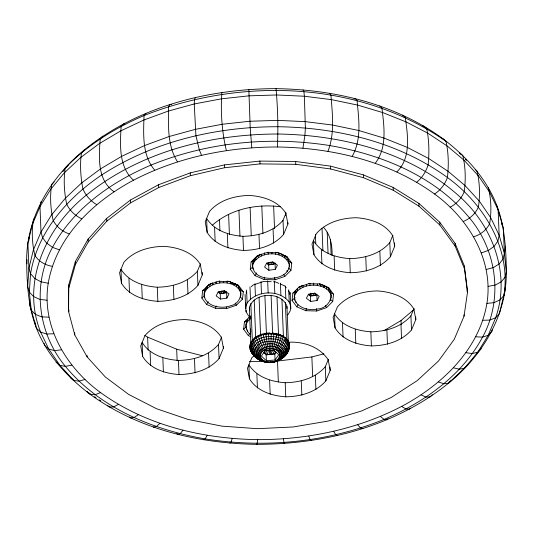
<?xml version="1.0" encoding="UTF-8"?>
<svg xmlns="http://www.w3.org/2000/svg" width="533" height="533" viewBox="0 0 533 533"><rect width="100%" height="100%" fill="white"/><g stroke="black" fill="none" stroke-linecap="round" stroke-linejoin="round"><path stroke-width="0.8" d="M273.609 350.181L275.847 352.413L274.142 353.532L269.685 354.532L269.698 349.575M261.583 358.962C255.54 358.962 250.343 353.372 249.95 347.523C249.717 337.762 261.023 333.192 269.312 332.972L271.21 334.038L270.804 348.835C257.412 347.942 256.853 363.173 270.684 361.934C282.25 362.44 282.603 348.002 270.804 348.835M68.49 308.82L68.717 285.055L75.34 261.563L88.145 239.09L106.713 218.363L130.452 200.042L158.594 184.718L190.248 172.879L224.38 164.917L259.904 161.079L295.675 161.492L330.54 166.143L363.379 174.884L393.147 187.429L418.871 203.373L439.738 222.214L455.069 243.334L464.376 266.067L467.354 289.666L467.468 292.49L464.03 316.216L454.276 339.288L438.526 360.981L417.286 380.582L391.242 397.478L361.221 411.11L328.195 421.05L293.23 426.973L257.439 428.685L221.975 426.147L187.989 419.424L156.555 408.744L128.7 394.44L105.307 376.978L87.139 356.917L74.767 334.897L68.604 311.638L68.49 308.82L69.123 311.225M68.604 311.638L68.717 285.055M278.559 351.833C282.15 348.169 286.761 343.832 285.935 338.215C276.114 328.794 249.824 333.298 250.117 349.308L254.234 353.659L260.257 356.47M260.177 355.578L254.101 352.233L249.95 347.523L250.217 344.211L250.29 345.291L251.27 341.713L255.454 348.029L261.017 352.953M277.426 146.988C332.672 147.801 389.317 161.199 434.575 194.039C468.614 218.723 493.871 260.211 486.922 303.39C479.02 349.974 441.724 385.059 401.635 406.413C357.403 429.378 307.368 439.665 257.725 439.638C202.48 438.819 145.835 425.421 100.577 392.581C66.538 367.897 41.281 326.416 48.23 283.23C56.132 236.645 93.428 201.561 133.523 180.207C177.749 157.242 227.784 146.955 277.426 146.988C278.299 127.56 277.78 107.986 276.034 88.651C208.136 88.744 137.967 106.54 84.447 149.826C50.941 177.023 26.244 217.251 26.65 261.33C26.963 283.996 28.196 306.895 36.477 328.255C47.104 355.338 67.425 377.091 90.324 394.447C138.314 429.272 198.376 443.483 256.966 444.349C324.864 444.255 395.033 426.46 448.553 383.174C482.059 355.977 506.756 315.749 506.35 271.67C506.037 249.004 504.804 226.105 496.523 204.745C485.896 177.662 465.575 155.909 442.676 138.553C394.686 103.728 334.624 89.517 276.034 88.651M277.706 359.402C287.16 358.989 293.816 344.878 285.935 338.215L283.449 337.396L283.416 336.316C277.666 335.35 271.85 332.992 265.834 334.378L265.461 333.358L263.229 334.911L261.77 334.238L258.425 336.643L260.884 343.532L264.415 350.141M248.844 89.511L250.19 127.594L251.789 147.794M28.889 240.716L29.102 237.525M505.004 251.09L505.331 246.273M283.416 336.316L280.804 344.071L276.867 350.474M250.117 349.308C251.683 354.198 255.86 358.482 260.724 360.688C263.648 361.607 268.632 363.733 270.951 361.96M257.725 439.638L256.966 444.349M251.636 342.259L253.028 339.381L252.895 340.647L255.06 344.744L258.032 348.649L261.65 352.146M208.796 284.642L218.637 281.271L229.53 281.564L238.564 285.435L243.315 291.851L242.508 299.1L236.366 305.229L226.525 308.6L215.625 308.314L206.591 304.443L201.84 298.02L202.647 290.778L208.796 284.642L211.028 283.709M246.159 293.223L246.333 291.671M250.63 336.596L248.371 335.63L243.621 329.207L244.427 321.965L250.01 316.389M257.239 255.847L267.08 252.475L277.973 252.762L287.007 256.639L291.764 263.055L290.958 270.304L284.809 276.434L274.968 279.805L264.075 279.512L255.041 275.641L250.29 269.225L251.09 261.976L257.239 255.847L259.471 254.914M289.739 294.383L289.905 292.83L288.52 290.951M299.013 287.034L308.854 283.663L319.753 283.956L328.788 287.827L333.538 294.243L332.732 301.491L326.589 307.621L316.749 310.992L305.849 310.706L296.814 306.828L292.064 300.412L292.87 293.17L299.013 287.034L301.245 286.101M279.865 356.111C291.631 353.725 292.377 340.014 281.251 336.223L280.371 334.791L276.947 334.791L276.913 333.705L273.442 349.155M288.48 349.981L289.186 349.022L289.486 345.384M226.845 298.12L228.99 293.983L224.733 290.798L218.317 291.751L216.165 295.888L220.429 299.073L226.845 298.12L226.625 292.757L220.216 293.71L218.084 292.117L221.455 293.297L221.761 290.985M275.288 269.325L277.44 265.187L273.176 262.003L266.76 262.956L264.608 267.093L268.872 270.278L275.288 269.325L275.075 263.962L268.659 264.914L266.527 263.322L269.905 264.501L270.204 262.189M317.062 300.512L319.214 296.375L314.95 293.19L308.534 294.143L306.388 298.28L310.652 301.465L317.062 300.512L316.849 295.149L310.433 296.101L308.301 294.509L311.678 295.688L311.985 293.377M467.115 291.304L467.354 289.666M204.366 291.691C201.94 305.496 220.595 309.866 230.709 305.682C241.462 303.85 245.073 287.94 234.387 283.396M204.206 295.375L204.492 290.871C205.798 287.034 209.176 284.415 212.74 282.783L212.827 284.829C209.256 286.461 205.878 289.079 204.572 292.917M252.809 262.896C249.331 286.241 298.713 281.597 287.727 258.911M252.649 266.58L252.935 262.069C254.114 258.718 256.853 256.133 260.011 254.614M250.51 334.358C246.093 331.786 245.7 326.562 246.266 322.059L247.372 319.68L247.452 321.725L246.346 324.104M331.08 295.655C330.367 291.864 327.329 289.093 324.017 287.42L323.937 285.375C337.302 291.151 330.14 308.487 317.448 309.013C307.368 311.685 291.584 305.889 294.709 293.263L295.815 290.885L295.895 292.93L294.796 295.309M272.143 348.935L273.882 334.231L273.176 333.085L271.21 334.038M302.937 148.161L304.909 135.255L305.376 127.987L304.37 96.24L303.923 91.783L303.084 89.897M215.625 308.314L216.138 305.969M264.075 279.512L264.581 277.173M305.849 310.706L306.355 308.36M41.121 201.494L39.982 206.611L32.36 224.54L27.896 242.861L28.915 268.259L27.669 286.727L29.322 292.084L31.3 310.346L36.477 328.255L40.621 332.079L48.77 349.102L59.876 365.318L73.787 380.502L78.977 381.168L84.994 379.429M492.372 329.314L491.879 331.506L488.208 335.277L477.775 352.166L464.496 368.21L459.466 369.202L453.43 367.837M26.996 259.771L26.91 263.728M288.719 289.845L289.212 302.018L290.718 306.342L290.725 308.587L290.219 310.812L287.767 315.03M500.64 308.46L499.461 313.69L495.657 317.768L488.208 335.277L482.558 337.136L475.789 336.783M281.251 336.223L279.139 343.199L275.827 349.928M500.84 307.668L505.104 290.139L505.011 287.68M251.27 341.713L250.717 343.965L253.148 347.663L256.493 351.007L260.557 353.805M68.83 287.88L75.453 264.388L88.258 241.915L106.827 221.182L130.565 202.86L158.707 187.536L190.361 175.703L224.493 167.742L260.017 163.904L295.788 164.317L330.653 168.968L363.493 177.709L393.261 190.248L418.985 206.198L439.852 225.033L455.182 246.159L464.49 268.885L467.468 292.49M265.854 350.248L263.648 352.526L267.366 354.305L268.425 350.654M221.881 92.449C220.462 111.65 221.881 131.691 226.358 150.566M232.215 438.466L231.016 442.137L229.916 443.103M327.968 151.292C334.917 133.417 332.365 113.756 330.933 95.167L329.627 93.222M250.397 317.395L248.591 315.942L246.119 311.832L245.613 307.388L247.105 302.997L246.586 290.012M272.023 361.787L272.41 362.207C278.086 362.067 285.368 355.498 280.365 350.081L277.786 351.114L282.27 345.091L285.168 338.588L285.935 338.215L286.714 340.027L285.868 342.119C291.198 347.23 287.447 354.985 282.15 358.343M250.803 343.105L249.371 307.488C253.901 292.044 281.737 291.018 286.934 306.422L288.4 342.866M197.95 285.375L202.267 274.935L200.288 264.328C192.54 251.896 177.862 247.345 163.971 246.346C149.173 246.592 133.903 250.796 123.883 262.303L119.565 272.743L121.537 283.349C129.292 295.782 143.97 300.332 157.855 301.332C172.652 301.078 187.922 296.881 197.95 285.375L197.383 271.264L200.468 263.808M219.083 358.576L223.4 348.136L221.422 337.529C213.673 325.097 198.996 320.546 185.104 319.547C170.313 319.8 155.043 323.997 145.016 335.504L140.699 345.944L142.677 356.55C150.426 368.983 165.103 373.533 178.995 374.532C193.792 374.286 209.056 370.082 219.083 358.576L218.517 344.465L221.601 337.009M283.589 234.467L287.907 224.027L285.928 213.42C278.179 200.988 263.502 196.437 249.611 195.438C234.813 195.691 219.543 199.888 209.522 211.394L205.205 221.835L207.177 232.441C214.932 244.874 229.603 249.424 243.494 250.423C258.292 250.177 273.562 245.973 283.589 234.467L283.023 220.356L286.101 212.9M254.281 355.631L251.796 357.803L247.479 368.236L249.457 378.843C257.206 391.282 271.883 395.832 285.768 396.832C300.565 396.579 315.836 392.375 325.863 380.868L325.297 366.757L328.381 359.302M325.863 380.868L330.18 370.428L330.047 367.11M390.363 256.759L394.68 246.319L392.701 235.719C384.953 223.28 370.275 218.73 356.384 217.731C341.593 217.984 326.323 222.181 316.296 233.694L311.978 244.127L313.957 254.734C321.705 267.173 336.383 271.723 350.274 272.716C365.065 272.47 380.335 268.266 390.363 256.759L389.796 242.648L392.881 235.193M411.503 329.96L415.82 319.52L413.841 308.92C406.093 296.481 391.415 291.931 377.524 290.931C362.726 291.185 347.456 295.389 337.436 306.895L333.112 317.328L335.09 327.935C342.846 340.374 357.516 344.924 371.408 345.924C386.205 345.67 401.476 341.466 411.503 329.96L410.936 315.849L414.021 308.394M274.675 349.488L277.3 342.486L278.952 335.337L280.371 334.791M268.579 362.007L268.938 362.573L269.332 361.96M286.714 340.027L287.827 340.42L287.94 341.593L285.875 345.577L282.896 349.322L279.172 352.613M219.603 292.91L220.269 291.464M268.046 264.115L268.712 262.669M309.826 295.302L310.826 293.137M253.015 264.115C259.058 250.643 284.242 249.957 289.299 264.468M287.94 341.593L289.026 342.839L286.654 347.043L283.529 350.507L279.612 353.452M352.18 156.349C361.847 139.439 358.816 119.039 357.057 100.624L355.304 98.585L354.072 98.951M195.504 97.439L194.465 99.458L194.252 103.962L195.924 135.662L199.282 149.68L201.487 155.27M263.362 350.727L259.198 344.465L256.32 337.815L255.434 337.309L254.468 339.155L255.354 341.293L259.151 347.589L262.436 351.4M289.026 342.839L289.359 345.011L287.127 348.582L283.902 351.74L279.878 354.325M273.309 361.7L272.756 362.333L270.857 362.54L270.684 361.934M207.19 435.328L205.172 438.899L203.373 439.778M265.281 353.619L267.293 350.274M206.591 304.443L208.236 301.731M255.041 275.641L256.686 272.929M248.371 335.63L249.604 333.598M296.814 306.828L298.047 304.796M287.84 352.053C284.529 357.39 279.072 361.414 272.756 362.333L272.41 362.207M288.759 350.348L285.148 354.492L279.585 356.997M375.245 163.258C387.418 147.568 384.073 126.294 381.948 108.079L379.769 105.907M275.048 360.022L278.746 354.712L273.769 350.088L265.094 350.774L261.397 356.084L266.373 360.708L275.048 360.022L274.808 354.152L276.201 352.16M261.77 334.238L260.744 335.67L261.297 337.995L265.574 349.655M269.312 332.972L268.512 334.084L269.458 348.862M255.434 337.309L253.088 340.46L253.028 339.381M247.452 321.725L250.457 318.561M296.714 289.785L297.614 288.679L297.694 290.732L295.895 292.93M182.972 430.271L180.167 433.675L177.696 434.415L176.823 433.396M62.887 171.579L64.42 169.727M65.952 167.875L68.504 164.79M145.949 113.263L144.043 115.561C114.855 128.04 87.379 145.049 65.246 167.988C63.407 179.808 64.193 192.486 66.698 204.192C69.83 210.668 75.18 215.805 81.722 218.783M396.858 171.926C411.296 157.668 407.798 135.435 405.267 117.427L402.688 115.101M388.004 418.585L387.051 419.738L384.046 419.384C327.722 442.33 265.108 448.413 205.172 438.899C152.884 429.778 99.964 408.198 65.426 366.384C37.97 333.618 31.753 285.122 52.507 247.339C73.427 208.523 111.217 182.039 151.019 165.09C207.344 142.144 269.958 136.062 329.9 145.576C382.181 154.69 435.101 176.276 469.64 218.09C497.096 250.856 503.319 299.353 482.558 337.136C461.645 375.952 423.848 402.428 384.046 419.384L380.402 416.426M247.105 302.997C256.573 290.172 279.299 289.326 289.212 302.018M275.728 360.654C279.212 361.447 281.757 358.269 284.262 356.437M256.32 337.815L258.385 335.57L258.425 336.643M410.49 408.125L409.571 409.117L405.973 409.038L401.635 406.413M34.625 218.144L33.539 219.31C31.394 230.456 32.107 244.514 34.991 255.514C38.802 261.616 45.372 265.168 52.341 266.353M102.836 136.128L100.177 138.82C98.991 157.075 96.879 179.901 114.102 191.753M432.29 394.72L430.164 396.872L426.027 397.118L421.05 394.873M54.06 181.993L51.734 184.305C49.756 196.091 50.515 208.863 53.187 220.509C56.585 226.885 62.414 231.542 69.203 233.907M251.276 286.747L252.922 285.108L263.462 281.491L271.244 281.697M481.266 348.695L477.775 352.166L472.398 353.579L465.955 352.713M84.447 149.826L81.462 152.758C79.803 164.617 80.61 177.203 82.915 188.955C85.766 195.511 90.557 201.081 96.759 204.665M467.754 365.012L448.553 383.174L443.942 383.78L438.399 381.954M416.726 182.233C422.236 177.709 426.087 171.539 428.152 164.75C429.351 152.811 429.145 140.286 426.7 128.546L423.755 126.028L422.336 126.035M201.84 298.02L204.252 295.762M250.29 269.225L252.695 266.96M243.621 329.207L246.626 326.383M292.064 300.412L295.075 297.587M252.589 354.132C245.387 336.963 274.648 331.932 284.409 340.76L285.974 339.288M159.907 423.362L156.342 426.547L153.231 427.093M269.138 362.413L266.613 362.28L267.999 361.86M121.537 283.349L120.971 269.238C128.726 281.671 143.397 286.221 157.288 287.22C172.086 286.967 187.356 282.77 197.383 271.264M207.177 232.441L206.611 218.33C214.366 230.762 229.037 235.313 242.928 236.312C257.725 236.066 272.996 231.862 283.023 220.356M142.677 356.55L142.111 342.439C149.86 354.878 164.537 359.422 178.428 360.421C193.226 360.175 208.49 355.971 218.517 344.465M313.957 254.734L313.391 240.623C321.139 253.062 335.817 257.612 349.708 258.612C364.499 258.358 379.769 254.154 389.796 242.648M249.457 378.843L248.884 364.732C256.639 377.171 271.31 381.721 285.202 382.721C299.999 382.467 315.269 378.263 325.297 366.757M335.09 327.935L334.524 313.824C342.273 326.263 356.95 330.813 370.841 331.812C385.639 331.559 400.909 327.355 410.936 315.849M276.367 361.414L281.671 358.682M383.953 330.693L401.043 320.54L414.068 309.433M212.474 225.119C230.662 208.976 256.566 203.713 280.238 206.731M297.694 290.732C304.736 284.475 315.589 283.636 324.017 287.42M434.575 194.039C440.564 190.094 445.035 184.245 447.414 177.489C448.819 165.596 448.606 152.964 445.954 141.292L442.676 138.553M279.818 359.715L278.013 360.728M448.953 382.161L451.538 380.242M138.294 414.701L134.023 417.592L130.312 417.899L129.279 416.973M450.165 207.197C456.521 203.833 461.565 198.376 464.23 191.68C465.829 179.828 465.589 167.102 462.777 155.483L459.213 152.498L460.878 154.323M278.186 351.467L280.365 350.081C269.611 338.162 244.174 356.877 267.506 362.3M202.647 290.778L206.857 288.233M251.09 261.976L255.3 259.438M244.427 321.965L247.932 319.847M292.87 293.17L296.375 291.051M221.455 293.297L223.42 293.237L226.745 291.851M269.905 264.501L271.863 264.435L275.188 263.049M311.678 295.688L313.644 295.628L316.968 294.236M302.378 285.488L300.026 286.754L300.112 288.799M463.284 221.508C469.906 218.743 475.456 213.74 478.387 207.13C480.153 195.318 479.873 182.506 476.935 170.933L475.842 170M118.426 404.387L113.509 406.952L109.245 406.972L107.479 405.46M266.7 361.647L265.201 362.127L262.562 361.401M279.965 355.218L284.022 353.006L287.274 350.148L289.526 346.79L289.359 345.011M473.757 236.799C480.546 234.613 486.529 230.123 489.687 223.627C491.593 211.841 491.266 198.969 488.235 187.429M100.577 392.581L95.074 394.753L90.324 394.447L87.046 391.708L91.17 394.44M212.827 284.829C222.161 280.864 237.425 282.057 240.856 293.263M481.439 252.855L488.395 250.457L494.204 246.273L497.982 240.949L499.155 235.286L498.135 209.882L489.794 192.46L478.421 175.863L464.183 160.326L447.26 146.049L427.886 133.223L406.326 122.037L382.867 112.63L357.823 105.134L331.539 99.644L304.37 96.24L276.68 94.967L248.851 95.847L221.248 98.858L194.252 103.962L168.228 111.097L143.524 120.158L120.478 131.031L99.398 143.564L80.57 157.581L64.253 172.905L50.662 189.322L39.982 206.611L41.001 232.008L42.573 237.691L46.611 243.075L52.507 247.339L59.363 249.837M277.78 360.568L274.602 361.954L273.329 361.521M277.127 361.134L270.777 362.387M265.467 361.307L263.449 361.654L257.919 359.122M486.236 269.451L493.345 267.599L499.281 263.875L503.152 258.858L504.358 253.302L503.339 227.904L496.523 204.745M275.035 361.341L311.872 356.943L323.857 353.845M279.119 357.843C294.562 355.618 284.875 338.135 273.516 339.101C264.428 337.116 248.098 344.151 253.875 355.358L257.073 357.217L260.97 358.183M71.868 365.112L65.426 366.384L59.876 365.318L56.065 362.067M308.454 283.583L309.893 283.303L309.979 285.348M488.068 286.374L495.237 285.075L501.233 281.824L505.131 277.113L506.35 271.67L504.358 253.302L499.155 235.286L490.813 217.857L479.44 201.261L465.202 185.724L448.28 171.446L428.905 158.627L407.345 147.434L383.887 138.027L358.842 130.532L332.559 125.042L305.389 121.644L277.706 120.371L249.87 121.244L222.268 124.256L195.271 129.366L169.247 136.495L144.543 145.562L121.497 156.429L100.417 168.961L81.589 182.979L65.273 198.303L51.681 214.719L41.001 232.008L33.379 249.937L28.915 268.259L30.561 273.722L29.322 292.084L33.592 296.535L39.828 299.399L47.084 300.246M264.315 360.868C250.836 360.834 256.007 343.618 267.213 344.205C276.494 341.107 291.651 352.027 279.505 359.895L276.78 360.068M278.493 358.656C284.256 359.115 287.773 352 284.489 347.489C280.545 342.079 273.063 340.834 266.806 341.72C254.501 341.486 247.885 359.682 263.275 360.321M61.395 349.821L54.613 350.594L48.77 349.102L44.765 345.571L44.099 343.419M486.922 303.39L494.058 302.644L500.014 299.866L503.898 295.475C511.387 248.884 484.137 204.126 447.414 177.489C398.584 142.058 337.462 127.6 277.86 126.721C216.298 126.727 153.651 141.245 101.63 175.024C67.338 197.983 37.523 231.902 30.561 273.722L34.805 278.486L41.008 281.83L48.23 283.23M287.867 342.259C302.971 341.227 319.673 346.597 328.201 359.828L330.18 370.428M263.648 352.526L266.14 354.838L274.808 354.152M53.713 333.771L46.671 334.018L40.621 332.079C20.547 282.01 46.378 227.038 86.266 195.178C139.793 151.892 209.955 134.096 277.86 134.01C343.312 135.049 411.869 152.585 461.032 197.856C493.398 227.544 510.621 275.175 495.657 317.768L489.807 320.08L482.811 320.273M268.752 362.44L270.917 362.4M249.371 361.447L263.449 361.387M124.869 123.916L123.429 123.883L121.131 126.368C120.152 144.563 118.446 166.782 133.523 180.207M262.356 359.682L259.038 359.349L255.207 356.97L256.946 358.183M273.582 281.764L275.141 281.804L278.859 283.396M48.916 317.168L41.721 316.875L35.538 314.477L31.3 310.346L29.661 305.096L29.435 299.359M267.366 354.305L269.685 354.532M276.207 252.342L278.299 252.802M319.38 283.836L320.773 284.149L320.859 286.194M227.764 281.138L229.856 281.604M171.666 104.801L170.08 104.408L168.595 106.553C168.401 125.088 167.096 145.469 177.516 161.845M362.92 428.592L360.541 428.006L357.643 424.781M144.843 335.437L147.628 337.156L176.676 349.182L202.34 355.738M260.524 357.343L256.446 356.031L253.088 353.892L250.65 351.054L250.363 349.328M234.254 284.029L236.412 284.615L236.499 286.667M265.201 362.127L263.948 361.454M274.568 361.141L275.508 361.421M323.498 285.954L325.063 286.481M230.136 282.51L232.495 283.303M234.06 283.829L236.412 284.615L234.147 283.703M283.936 255.474L287.007 256.639M319.76 284.402L321.286 284.982M323.578 285.855L325.11 286.428L323.618 285.788M326.482 286.954L328.788 287.827M230.303 282.303L232.595 283.17M233.954 283.683L238.564 285.435M259.751 360.081L261.77 360.861M321.406 284.395L323.304 285.128M231.129 282.477L232.641 283.09M280.351 284.036L284.815 285.954L286.208 287.827M337.496 435.561L335.783 434.788L333.665 431.35M273.176 333.085L276.48 334.664M260.277 354.685L254.261 350.801L250.15 345.73M257.599 358.522L258.918 359.215M288.36 261.03L291.764 263.055M330.14 292.224L333.538 294.243M239.917 289.832L243.315 291.851M282.836 254.594L286.987 257.792L287.074 259.837M445.954 141.292C359.022 80.583 240.723 77.225 144.043 115.561C143.477 133.93 141.885 155.19 154.757 170.194M94.608 396.712L95.987 397.625M99.424 399.897L100.797 400.809M320.36 284.902L320.16 284.589L320.666 285.115M70.223 377.517L73.787 380.502M311.119 440.551L310.099 439.652L308.794 436.054M284.409 340.76L285.868 342.119M251.563 351.753L252.769 354.292L253.795 355.245M254.954 356.737L252.769 354.292M330.407 299.233L332.732 301.491M288.633 268.046L290.958 270.304M240.183 296.841L242.508 299.1M465.329 159.18L466.442 160.393M323.344 227.145C330.587 234.7 332.272 245.427 332.106 255.494M272.123 350.234L274.142 353.532M325.43 305.522L326.589 307.621M283.649 274.335L284.809 276.434M235.206 303.13L236.366 305.229M314.357 293.023L315.476 295.122M272.583 261.836L273.702 263.935M224.133 290.632L225.259 292.73M35.911 325.297L34.865 323.118L34.798 321.479M266.813 349.275L263.229 334.911M284.156 443.489L283.369 438.826M270.864 350.268L272.023 354.265M289.179 347.956L289.326 348.582M268.119 349.008L265.834 334.378M313.211 293.337L313.644 295.628M271.43 262.149L271.863 264.435M222.987 290.945L223.42 293.237M249.91 346.783L250.25 348.695M316.375 308.627L316.749 310.992M274.602 277.433L274.968 279.805M226.278 307.021L226.525 308.6M249.371 307.488L249.711 309.94M501.7 222.654L501.953 225.039M270.011 349.561L270.471 354.498M464.376 266.067L464.49 268.885M463.97 314.803L464.03 316.216M455.069 243.334L455.182 246.159M439.738 222.214L439.852 225.033M418.871 203.373L418.985 206.198M415.72 317.035L415.82 319.52M401.043 320.54L401.202 324.644M400.976 324.53L401.542 338.642M393.147 187.429L393.261 190.248M394.547 243.001L394.68 246.319M386.898 330.14L387.464 344.245M379.842 251.329L380.409 265.441M370.841 331.812L371.408 345.924M363.379 174.884L363.493 177.709M365.765 256.933L366.331 271.044M355.251 329.301L355.817 343.412M349.708 258.612L350.274 272.716M342.499 322.985L343.065 337.096M330.54 166.143L330.653 168.968M334.111 256.093L334.684 270.204M330.527 239.61L331.146 255.027M331.006 296.075L331.086 298.12M330.24 291.211L330.32 293.257M330.293 299.193L330.347 300.559M327.202 232.161L328.048 253.255M328.768 288.986L328.848 291.031M326.636 287.007L326.716 289.059M322.032 228.51L322.911 250.423M321.359 249.784L321.925 263.888M315.416 234.573L315.776 243.501M317.315 284.056L317.368 285.421M313.611 283.09L313.69 285.135M315.336 375.439L315.909 389.55M310.433 296.101L310.652 301.465M311.872 356.943L312.658 376.651M306.328 284.689L306.382 286.054M302.964 285.175L303.044 287.22M295.675 161.492L295.788 164.317M301.258 381.042L301.831 395.153M295.875 301.178L295.928 302.537M294.729 298.167L294.809 300.212M294.343 295.722L294.423 297.767M287.84 222.368L287.907 224.027M289.226 264.888L289.312 266.933M290.165 292.55L290.725 308.587M288.466 260.024L288.546 262.069M285.395 212.181L285.528 215.425M287.054 270.304L287.114 271.67M284.862 255.82L284.942 257.865M285.348 286.054L285.835 298.227M285.355 302.478L286.854 339.748M282.243 256.233L282.157 254.188L278.999 252.955L279.079 255.007M281.917 299.126L283.449 337.229M285.202 382.721L285.768 396.832M280.398 283.13L280.891 295.295M273.629 205.951L274.542 228.67M275.508 252.182L275.588 254.234M276.987 296.741L278.519 334.844M273.063 229.037L273.629 243.148M274.322 281.331L274.808 293.496M277.52 361.327L278.339 381.855M271.857 252.582L271.917 253.948M271.104 295.575L272.636 333.671M268.119 252.116L268.199 254.161M268.659 264.914L268.872 270.278M267.653 280.818L268.146 292.983M264.521 252.822L264.601 254.867M269.611 380.202L270.178 394.313M261.81 205.991L262.916 233.574M259.904 161.079L260.017 163.904M264.901 295.748L266.393 333.018M266.14 354.838L266.373 360.708M261.19 253.988L261.27 256.033M260.99 281.637L261.476 293.81M258.985 234.64L259.551 248.751M258.252 255.567L258.332 257.612M259.051 297.254L260.577 335.35M255.833 257.492L255.92 259.538M254.041 259.691L254.121 261.736M254.921 283.716L255.407 295.888M252.975 267.659L253.035 269.025M254.188 299.919L255.72 338.015M250.117 207.43L251.256 235.826M256.859 373.893L257.426 387.997M250.836 303.457L252.369 341.553M249.984 286.874L250.47 299.046M250.104 315.716L250.237 319.027M250.637 328.968L250.77 332.279M249.171 317.481L249.251 319.527M247.432 329.974L247.485 331.339M245.766 302.911L245.993 308.587M246.059 310.213L246.119 311.832M242.928 236.312L243.494 250.423M245.087 294.409L245.613 307.388M246.279 326.962L246.366 329.014M245.9 324.524L245.98 326.569M238.931 210.222L239.97 236.186M240.783 293.683L240.863 295.728M240.017 288.819L240.103 290.871M238.544 286.594L238.624 288.639M233.714 282.983L233.794 285.028M228.604 214.279L229.417 234.567M230.556 281.757L230.636 283.803M227.338 233.8L227.904 247.912M224.38 164.917L224.493 167.742M227.065 280.984L227.145 283.03M223.414 281.377L223.467 282.743M219.476 219.476L219.936 230.836M223.334 346.477L223.4 348.136M220.216 293.71L220.429 299.073M219.676 280.911L219.756 282.956M214.586 227.484L215.152 241.596M216.078 281.617L216.158 283.663M209.809 284.362L209.889 286.408M207.39 286.294L207.477 288.34M208.563 353.146L209.129 367.257M205.591 288.493L205.678 290.538M204.532 296.461L204.585 297.82M202.167 272.443L202.267 274.935M190.248 172.879L190.361 175.703M194.485 358.749L195.051 372.86M187.423 279.945L187.989 294.056M178.428 360.421L178.995 374.532M176.676 349.182L177.143 360.674M173.345 285.548L173.918 299.659M158.594 184.718L158.707 187.536M162.838 357.91L163.404 372.021M157.288 287.22L157.855 301.332M150.086 351.593L150.652 365.705M147.628 337.156L148.154 350.288M141.698 284.709L142.264 298.82M130.452 200.042L130.565 202.86M128.946 278.393L129.512 292.504M106.713 218.363L106.827 221.182M88.145 239.09L88.258 241.915M87.079 355.504L87.139 356.917M75.34 261.563L75.453 264.388M74.687 332.785L74.767 334.897M286.934 306.422L286.961 308.487"/></g></svg>
